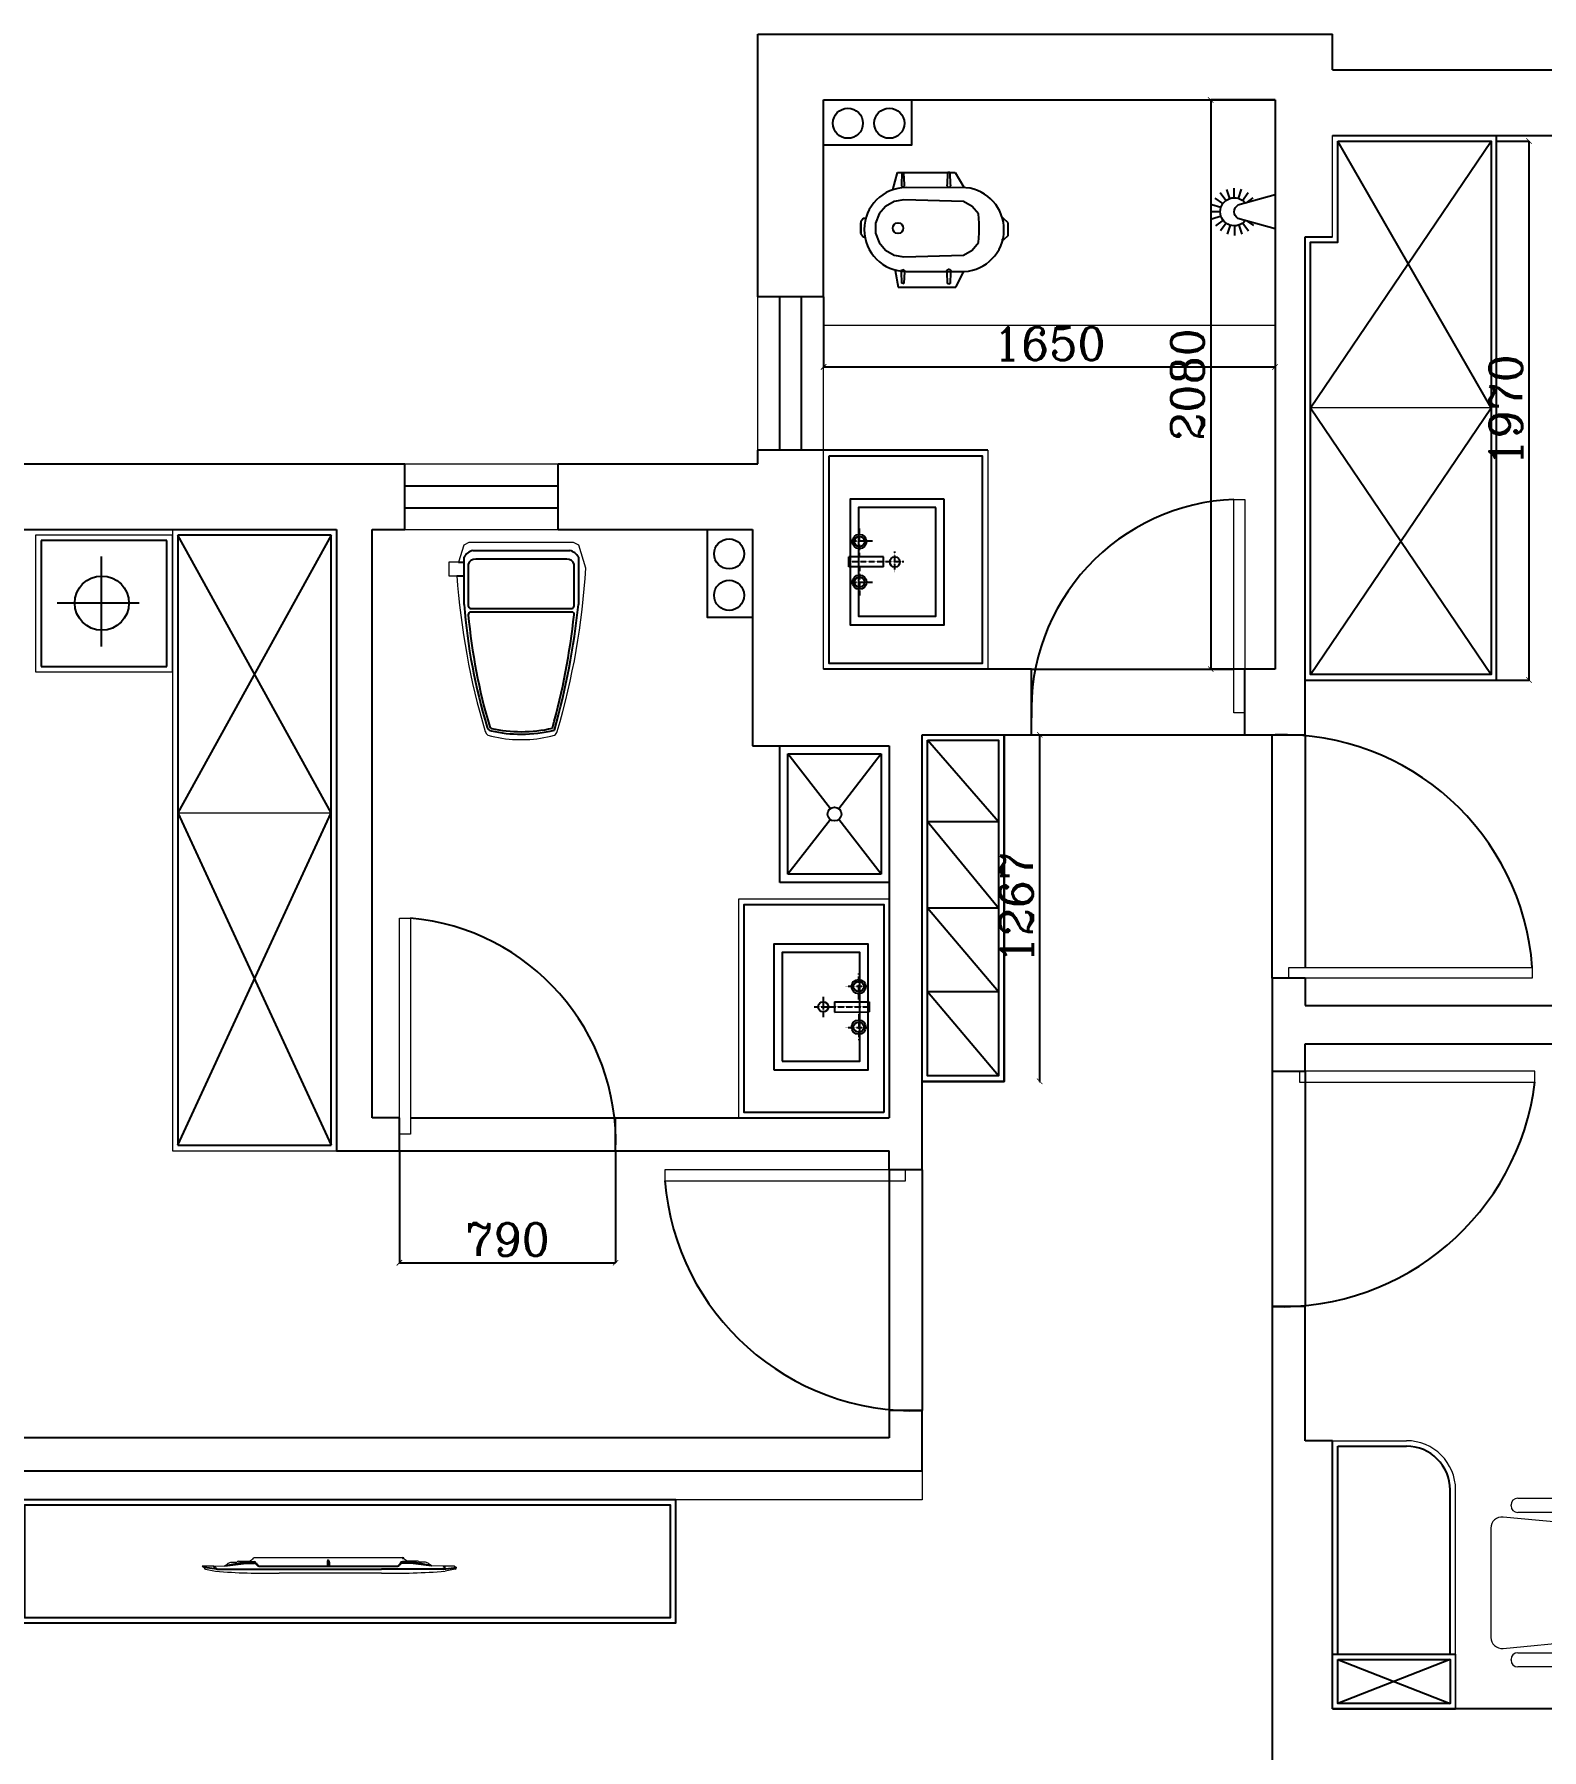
# Model space of a CAD drawing. Header units: millimetres. Extents: x 450898 to 739469, y -912654 to -458543.
# Drawn here: x 458226 to 463735, y -869376 to -863106 of the extents above; entities that cross this region are included whole.
import ezdxf

# ---------------------------------------------------------------- set-up
doc = ezdxf.new("R2010")
doc.units = ezdxf.units.MM
doc.header["$MEASUREMENT"] = 0
doc.header["$PDMODE"] = 3
doc.linetypes.add('DASHDOT2', pattern=[0.5, 0.25, -0.125, 0, -0.125])
doc.layers.get('0').update_dxf_attribs({"linetype": 'CONTINUOUS'})
doc.layers.get('DEFPOINTS').update_dxf_attribs({"linetype": 'CONTINUOUS'})
for name, color, linetype in [('TOP', 7, 'CONTINUOUS'), ('txt', 7, 'CONTINUOUS'), ('墙线', 5, 'CONTINUOUS'), ('家具', 7, 'CONTINUOUS'), ('家具内线', 8, 'CONTINUOUS'), ('家具外线', 4, 'CONTINUOUS')]:
    doc.layers.add(name, color=color, linetype=linetype)
doc.layers.add('门窗', color=4, linetype='CONTINUOUS', lineweight=13)
doc.styles.get("Standard").update_dxf_attribs({"font": 'complex.shx', "bigfont": 'hzxy.shx'})
doc.dimstyles.new('LMDIM40', dxfattribs={"dimtxt": 80, "dimasz": 20, "dimexe": 0, "dimexo": 0, "dimgap": 25, "dimtad": 1, "dimdec": 0, "dimzin": 0, "dimdsep": 46, "dimtxsty": 'Standard', "dimblk1": 'DOT', "dimblk2": 'DOT', "dimsah": 1, "dimcen": 0, "dimclrd": 2, "dimclre": 2, "dimclrt": 2, "dimadec": 0, "dimazin": 0, "dimtfac": 1, "dimtdec": 0, "dimtmove": 2, "dimatfit": 3, "dimldrblk": 'DOT', "dimfxl": 0, "dimtolj": 1, "dimtzin": 0, "dimarcsym": 0})

# ---------------------------------------------------------------- blocks, each defined once
blk = doc.blocks.new('A$C7D65188B')
at = {"linetype": 'DASHDOT2'}
for p, q in [((62.2, 150.2, 292.7), (62.2, 257.5, 292.7)), ((160.9, 0, 292.7), (160.8, 257.5, 292.7)), ((259.5, 150.2, 292.7), (259.5, 257.5, 292.7)), ((136.5, 212.7, 292.7), (0, 212.7, 292.7)), ((185.2, 212.8, 292.7), (321.7, 212.8, 292.7)), ((112.1, 43.5, 292.7), (209.7, 43.6, 292.7))]:
    blk.add_line(p, q, dxfattribs=at)
for p, q in [((136.5, 97.6, 292.7), (136.4, 263.1, 292.7)), ((136.4, 263.1, 292.7), (185.2, 263.1, 292.7)), ((185.3, 97.6, 292.7), (185.2, 263.1, 292.7)), ((136.5, 97.6, 292.7), (185.3, 97.6, 292.7))]:
    blk.add_line(p, q)
for centre, radius in [((63.9, 212.7, 292.7), 34.1), ((257.8, 212.8, 292.7), 34.1), ((63.9, 212.7, 292.7), 24.4), ((257.8, 212.8, 292.7), 24.4), ((160.3, 43.6, 292.7), 24.4)]:
    blk.add_circle(centre, radius)
blk = doc.blocks.new('A$C45FD2EBA')
at = {"color": 4}
blk.add_lwpolyline([(0, 0), (450, 0), (450, 600), (0, 600)], close=True, dxfattribs=at)
at = {"color": 44}
blk.add_lwpolyline([(40, 40), (410, 40), (410, 560), (40, 560)], close=True, dxfattribs=at)
at = {"color": 5, "rotation": 270}
blk.add_blockref('A$C7D65188B', (192.5, 460.8, -292.7), dxfattribs=at)
blk = doc.blocks.new('MK-DJ-0206')
at = {"layer": '家具内线'}
for p, q in [((33258.8, 6142.7), (33234.2, 6160.9)), ((33273.7, 6151.4), (33253.4, 6179.8)), ((33288, 6158.5), (33277.5, 6191.8)), ((33303.9, 6160.9), (33304.2, 6195.8)), ((33319.7, 6158.2), (33330.8, 6191.3)), ((33333.9, 6150.8), (33354.7, 6178.9)), ((33345.1, 6139.4), (33373.6, 6159.7)), ((33351.9, 6093.4), (33385.1, 6082.3)), ((33352.2, 6125), (33385.6, 6135.5)), ((33354.6, 6109.2), (33389.5, 6108.9)), ((33255.9, 6075.8), (33233.2, 6059.7)), ((33272.9, 6068.5), (33252.1, 6040.4)), ((33287.1, 6061.1), (33276, 6028)), ((33302.9, 6058.5), (33302.6, 6023.5)), ((33318.8, 6060.8), (33329.3, 6027.5)), ((33333.1, 6068), (33353.4, 6039.5)), ((33344.5, 6079.2), (33372.6, 6058.4))]:
    blk.add_line(p, q, dxfattribs=at)
at = {"layer": '家具外线'}
for p, q in [((33154.7, 6171.6), (33290, 6134)), ((33154.7, 6047.7), (33290, 6085.3))]:
    blk.add_line(p, q, dxfattribs=at)
for centre, radius, start, end in [((33303.4, 6109.7), 51.2, 218.39691, 141.60309), ((33274.5, 6109.7), 28.9, 302.50784, 57.49216)]:
    blk.add_arc(centre, radius, start, end, dxfattribs=at)
blk = doc.blocks.new('A$C205649DD')
at = {"color": 8, "linetype": 'Continuous'}
for p, q in [((196.4, 538.4), (184.7, 529.7)), ((196.4, 538.4), (184.7, 529.7)), ((184.7, 529.7), (184.7, 523.9)), ((184.7, 529.7), (184.7, 529.1)), ((196.4, 538.4), (196.4, 538.4)), ((196.4, 538.4), (196.4, 538.4)), ((196.4, 538.4), (235.3, 538.4)), ((240.4, 538.4), (196.4, 538.4)), ((235.3, 538.4), (201.6, 538.4)), ((240.4, 538.4), (240.4, 538.4)), ((240.4, 538.4), (240.4, 538.4)), ((240.4, 538.4), (252.2, 529.7)), ((240.4, 538.4), (252.2, 529.7)), ((252.2, 529.7), (252.2, 520.3)), ((252.2, 529.7), (252.2, 523.9)), ((136.2, 448.3), (118.1, 416.9)), ((163.9, 471.6), (136.2, 448.3)), ((197.9, 484), (163.9, 471.6)), ((234.1, 484), (197.9, 484)), ((268.1, 471.6), (234.1, 484)), ((295.8, 448.3), (268.1, 471.6)), ((313.9, 416.9), (295.8, 448.3)), ((13.2, 384.1), (13.6, 386.1)), ((13.6, 382.1), (13.2, 384.1)), ((13.6, 386.1), (14.6, 387.9)), ((14.6, 380.4), (13.6, 382.1)), ((14.6, 387.9), (56.1, 389.2)), ((56.1, 379.1), (14.6, 380.4)), ((56.1, 389.2), (58, 389.9)), ((58, 378.4), (56.1, 379.1)), ((58, 389.9), (60, 389.9)), ((60, 378.4), (58, 378.4)), ((60, 389.9), (61.9, 389.2)), ((61.9, 379.1), (60, 378.4)), ((61.9, 389.2), (63.4, 387.9)), ((63.4, 380.4), (61.9, 379.1)), ((63.4, 387.9), (64.4, 386.1)), ((64.4, 382.1), (63.4, 380.4)), ((64.4, 386.1), (64.8, 384.1)), ((64.8, 384.1), (64.4, 382.1)), ((118.1, 416.9), (111.8, 381.2)), ((111.8, 381.2), (118.1, 163.1)), ((320.2, 381.2), (313.9, 416.9)), ((313.9, 163.1), (320.2, 381.2)), ((367.3, 386.1), (367, 384.1)), ((367, 384.1), (367.3, 382.1)), ((368.3, 387.9), (367.3, 386.1)), ((367.3, 382.1), (368.3, 380.4)), ((369.9, 389.2), (368.3, 387.9)), ((368.3, 380.4), (369.9, 379.1)), ((371.8, 389.9), (369.9, 389.2)), ((369.9, 379.1), (371.8, 378.4)), ((373.8, 389.9), (371.8, 389.9)), ((371.8, 378.4), (373.8, 378.4)), ((375.7, 389.2), (373.8, 389.9)), ((373.8, 378.4), (375.7, 379.1)), ((417.2, 387.9), (375.7, 389.2)), ((375.7, 379.1), (417.2, 380.4)), ((418.2, 386.1), (417.2, 387.9)), ((417.2, 380.4), (418.2, 382.1)), ((418.6, 384.1), (418.2, 386.1)), ((418.2, 382.1), (418.6, 384.1)), ((57.8, 372.5), (58, 159.7)), ((363.9, 153.9), (364.6, 372.5)), ((11.8, 216.9), (12.2, 219.3)), ((12.2, 214.4), (11.8, 216.9)), ((12.2, 219.3), (13.5, 221.5)), ((13.5, 212.2), (12.2, 214.4)), ((13.5, 221.5), (55.4, 223.1)), ((55.4, 210.6), (13.5, 212.2)), ((55.4, 223.1), (57.7, 224)), ((57.7, 209.7), (55.4, 210.6)), ((57.7, 224), (60.3, 224)), ((60.3, 209.7), (57.7, 209.7)), ((60.3, 224), (62.6, 223.1)), ((62.6, 210.6), (60.3, 209.7)), ((62.6, 223.1), (64.5, 221.5)), ((64.5, 212.2), (62.6, 210.6)), ((64.5, 221.5), (65.8, 219.3)), ((65.8, 214.4), (64.5, 212.2)), ((65.8, 219.3), (66.2, 216.9)), ((66.2, 216.9), (65.8, 214.4)), ((366, 219.3), (365.5, 216.9)), ((365.5, 216.9), (366, 214.4)), ((367.2, 221.5), (366, 219.3)), ((366, 214.4), (367.2, 212.2)), ((369.2, 223.1), (367.2, 221.5)), ((367.2, 212.2), (369.2, 210.6)), ((371.5, 224), (369.2, 223.1)), ((369.2, 210.6), (371.5, 209.7)), ((374, 224), (371.5, 224)), ((371.5, 209.7), (374, 209.7)), ((376.4, 223.1), (374, 224)), ((374, 209.7), (376.4, 210.6)), ((418.3, 221.5), (376.4, 223.1)), ((376.4, 210.6), (418.3, 212.2)), ((419.6, 219.3), (418.3, 221.5)), ((418.3, 212.2), (419.6, 214.4)), ((420, 216.9), (419.6, 219.3)), ((419.6, 214.4), (420, 216.9)), ((118.1, 163.1), (136.2, 131.7)), ((136.2, 131.7), (163.9, 108.4)), ((268.1, 108.4), (295.8, 131.7)), ((295.8, 131.7), (313.9, 163.1)), ((163.9, 108.4), (197.9, 105.6)), ((197.9, 105.6), (234.1, 105.6)), ((234.1, 105.6), (268.1, 108.4)), ((172.6, 17.4), (172.6, 23.5)), ((189.6, 0), (172.6, 17.4)), ((189.6, 0), (189.6, 0)), ((189.6, 0), (235.5, 0)), ((235.5, 0), (252.2, 17.4)), ((235.5, 0), (235.5, 0)), ((252.2, 17.4), (252.2, 23.5))]:
    blk.add_line(p, q, dxfattribs=at)
at = {"color": 3}
for p, q in [((61.7, 413.1), (0, 401.5)), ((0, 401.5), (0, 190.7)), ((355.9, 421.8), (420, 404.4)), ((420, 404.4), (420, 193.7)), ((0, 190.7), (57.7, 162.3)), ((420, 193.7), (365.5, 161.8)), ((58.6, 161), (58.6, 160.9))]:
    blk.add_line(p, q, dxfattribs=at)
at = {"color": 8, "linetype": 'Continuous'}
blk.add_circle((216.2, 402.3), 19.2, dxfattribs=at)
at = {"color": 3}
for centre, start, end in [((211.2, 372.5), 0, 180), ((211.2, 168.4), 183.26579, 354.55583)]:
    blk.add_arc(centre, 153.4, start, end, dxfattribs=at)
blk = doc.blocks.new('_ArchTick')
at = {"color": 0, "linetype": 'ByBlock', "const_width": 0.15}
blk.add_lwpolyline([(-0.5, -0.5), (0.5, 0.5)], dxfattribs=at)
blk = doc.blocks.new('*D522')
at = {"layer": 'DEFPOINTS', "color": 0}
for p in [(461110.2, -864066.5), (462760.2, -864066.5), (462760.2, -864322.1)]:
    blk.add_point(p, dxfattribs=at)
at = {"layer": '门窗', "color": 2, "lineweight": -2}
for p, q in [((461110.2, -864066.5), (461110.2, -864322.1)), ((462760.2, -864066.5), (462760.2, -864322.1)), ((461110.2, -864322.1), (462760.2, -864322.1))]:
    blk.add_line(p, q, dxfattribs=at)
at = {"layer": '门窗', "color": 2, "lineweight": -2, "xscale": 20, "yscale": 20, "zscale": 20, "rotation": 180}
blk.add_blockref('_ArchTick', (461110.2, -864322.1), dxfattribs=at)
at = {"layer": '门窗', "color": 2, "lineweight": -2, "xscale": 20, "yscale": 20, "zscale": 20}
blk.add_blockref('_ArchTick', (462760.2, -864322.1), dxfattribs=at)
at = {"layer": '门窗', "color": 2, "insert": (461935.2, -864237.1), "char_height": 120, "attachment_point": 5}
blk.add_mtext('\\A1;1650', dxfattribs=at)
blk = doc.blocks.new('_DOT')
at = {"color": 0, "linetype": 'ByBlock'}
blk.add_line((-0.5, 0), (-1, 0), dxfattribs=at)
at = {"color": 0, "linetype": 'ByBlock', "const_width": 0.5}
blk.add_lwpolyline([(-0.25, 0, 1), (0.25, 0, 1)], format="xyb", close=True, dxfattribs=at)
blk = doc.blocks.new('DOT')
at = {"color": 0, "linetype": 'ByBlock'}
blk.add_line((-0.35, 0), (-1, 0), dxfattribs=at)
at = {"color": 0, "linetype": 'ByBlock', "const_width": 0.35}
blk.add_lwpolyline([(-0.175, 0, 1), (0.175, 0, 1)], format="xyb", close=True, dxfattribs=at)
blk = doc.blocks.new('*D594')
at = {"layer": 'DEFPOINTS', "color": 0}
for p in [(459560.2, -867186.5), (460350.2, -867186.5), (460350.2, -867596.1)]:
    blk.add_point(p, dxfattribs=at)
at = {"layer": '门窗', "color": 2, "lineweight": -2}
for p, q in [((459560.2, -867186.5), (459560.2, -867596.1)), ((460350.2, -867186.5), (460350.2, -867596.1)), ((459560.2, -867596.1), (460350.2, -867596.1))]:
    blk.add_line(p, q, dxfattribs=at)
at = {"layer": '门窗', "color": 2, "lineweight": -2, "xscale": 20, "yscale": 20, "zscale": 20, "rotation": 180}
blk.add_blockref('_ArchTick', (459560.2, -867596.1), dxfattribs=at)
at = {"layer": '门窗', "color": 2, "lineweight": -2, "xscale": 20, "yscale": 20, "zscale": 20}
blk.add_blockref('_ArchTick', (460350.2, -867596.1), dxfattribs=at)
at = {"layer": '门窗', "color": 2, "insert": (459955.2, -867511.1), "char_height": 120, "attachment_point": 5}
blk.add_mtext('\\A1;790', dxfattribs=at)
blk = doc.blocks.new('*D669')
at = {"layer": 'DEFPOINTS', "color": 2, "lineweight": -2}
for p, q in [((463570.2, -863496.5), (463688.7, -863496.5)), ((463688.7, -865466.5), (463688.7, -863496.5)), ((463570.2, -865466.5), (463688.7, -865466.5))]:
    blk.add_line(p, q, dxfattribs=at)
at = {"layer": 'DEFPOINTS', "color": 0}
for p in [(463570.2, -863496.5), (463688.7, -863496.5), (463570.2, -865466.5)]:
    blk.add_point(p, dxfattribs=at)
at = {"layer": 'DEFPOINTS', "color": 2, "lineweight": -2, "xscale": 20, "yscale": 20, "zscale": 20}
for p, rotation in [((463688.7, -863496.5), 90), ((463688.7, -865466.5), 270)]:
    blk.add_blockref('_ArchTick', p, dxfattribs=dict(at, rotation=rotation))
at = {"layer": 'DEFPOINTS', "color": 2, "insert": (463603.7, -864481.5), "char_height": 120, "attachment_point": 5, "rotation": 90}
blk.add_mtext('\\A1;1970', dxfattribs=at)
blk = doc.blocks.new('*D678')
at = {"layer": 'DEFPOINTS', "color": 2, "lineweight": -2}
for p, q in [((462760.2, -863346.5), (462525.2, -863346.5)), ((462525.2, -863346.5), (462525.2, -865426.5)), ((462760.2, -865426.5), (462525.2, -865426.5))]:
    blk.add_line(p, q, dxfattribs=at)
at = {"layer": 'DEFPOINTS', "color": 0}
for p in [(462760.2, -863346.5), (462525.2, -865426.5), (462760.2, -865426.5)]:
    blk.add_point(p, dxfattribs=at)
at = {"layer": 'DEFPOINTS', "color": 2, "lineweight": -2, "xscale": 20, "yscale": 20, "zscale": 20}
for p, rotation in [((462525.2, -863346.5), 90), ((462525.2, -865426.5), 270)]:
    blk.add_blockref('_ArchTick', p, dxfattribs=dict(at, rotation=rotation))
at = {"layer": 'DEFPOINTS', "color": 2, "insert": (462440.2, -864386.5), "char_height": 120, "attachment_point": 5, "rotation": 90}
blk.add_mtext('\\A1;2080', dxfattribs=at)
blk = doc.blocks.new('A$C2ED04779')
at = {"layer": '家具', "color": 250}
for p, q in [((86.8, 690.9), (441.1, 690.9)), ((34.8, 648.5), (55, 648.5)), ((55, 493.5), (55, 666.7)), ((70.5, 639.3), (70.5, 489.2)), ((430.3, 659.6), (97.6, 659.6)), ((457.5, 489.2), (457.5, 639.3)), ((473, 666.7), (473, 493.4)), ((28.8, 599), (55, 599)), ((79.1, 478.8), (448.9, 478.8)), ((448.5, 466.1), (79.4, 466.1))]:
    blk.add_line(p, q, dxfattribs=at)
for centre, radius, start, end in [((98.5, 642.4), 49.8, 103.4941, 150.77818), ((429.5, 642.4), 49.8, 29.22182, 76.5059), ((96, 633.5), 26.2, 86.42516, 167.13978), ((432, 633.5), 26.2, 12.86022, 93.57484), ((2185.3, 664.3), 2137.2, 184.58519, 196.87656), ((79.4, 457.1), 9, 90, 185.61297), ((81.1, 489.2), 10.6, 180, 259.05095), ((2183.9, 648), 2122.1, 185.18547, 196.46076), ((-2167.1, 745.4), 2640.5, 344.5492, 353.7074), ((-2168.8, 761.3), 2655.3, 344.11421, 354.20967), ((448.5, 457.1), 9, 353.37607, 90), ((446.9, 489.2), 10.6, 280.94905, 0), ((157.4, 49.7), 18.2, 198.64134, 257.98953), ((157.4, 49.7), 9.18, 199.3608, 258.25424), ((263.3, 520.2), 500.4, 257.34281, 270.07752), ((263.3, 520.2), 491.4, 257.33591, 270.07894), ((264.7, 520.2), 491.4, 269.92106, 283.32304), ((264.7, 520.2), 500.4, 269.92248, 283.9264)]:
    blk.add_arc(centre, radius, start, end, dxfattribs=at)
at = {"layer": '门窗'}
for p, q in [((53.9, 710), (34.8, 648.5)), ((72.4, 720), (53.9, 710)), ((264, 720), (72.4, 720)), ((455.5, 720), (264, 720)), ((474.1, 710), (455.5, 720)), ((499.8, 627), (474.1, 710)), ((34.8, 648.5), (0, 648.5)), ((0, 648.5), (0, 599)), ((0, 599), (28.8, 599)), ((245.4, 0), (264, 0)), ((264, 0), (282.6, 0))]:
    blk.add_line(p, q, dxfattribs=at)
for centre, radius, start, end in [((-2119.1, 777.1), 2623.2, 343.45359, 356.72001), ((2645.4, 782.1), 2623.1, 184.00361, 196.66094), ((157.6, 36.9), 26, 195.3879, 234.55277), ((266.7, 483.8), 484.3, 255.13674, 267.47815), ((261.2, 483.8), 484.3, 272.52185, 284.86326), ((370.4, 36.9), 26, 305.44723, 344.6121)]:
    blk.add_arc(centre, radius, start, end, dxfattribs=at)
blk = doc.blocks.new('A$C4FB95F37')
at = {"layer": '门窗'}
for p, q in [((73.6, 588.7), (73.6, 591.9)), ((97.9, 616.2), (317.1, 616.2)), ((317.1, 564.4), (97.9, 564.4)), ((341.4, 591.9), (341.4, 588.7)), ((0, 507.3), (0, 107.9)), ((361.1, 517.2), (44.4, 547.6)), ((397.8, 138.2), (397.8, 476.9)), ((433, 146.6), (433, 471.9)), ((457.3, 496.2), (486.2, 496.2)), ((510.5, 471.9), (510.5, 146.6)), ((44.4, 67.5), (361.1, 97.9)), ((486.2, 122.3), (457.3, 122.3)), ((73.6, 24.3), (73.6, 27.4)), ((97.9, 51.7), (317.1, 51.7)), ((317.1, 0), (97.9, 0)), ((341.4, 27.4), (341.4, 24.3))]:
    blk.add_line(p, q, dxfattribs=at)
for centre, radius, start, end in [((97.9, 591.9), 24.3, 90, 180), ((97.9, 588.7), 24.3, 180, 270), ((317.1, 591.9), 24.3, 0, 90), ((317.1, 588.7), 24.3, 270, 0), ((40.5, 507.3), 40.5, 84.52432, 180), ((357.3, 476.9), 40.5, 0, 84.52432), ((457.3, 471.9), 24.3, 90, 180), ((486.2, 471.9), 24.3, 0, 90), ((357.3, 138.2), 40.5, 275.47568, 0), ((457.3, 146.6), 24.3, 180, 270), ((486.2, 146.6), 24.3, 270, 0), ((40.5, 107.9), 40.5, 180, 275.47568), ((97.9, 27.4), 24.3, 90, 180), ((97.9, 24.3), 24.3, 180, 270), ((317.1, 27.4), 24.3, 0, 90), ((317.1, 24.3), 24.3, 270, 0)]:
    blk.add_arc(centre, radius, start, end, dxfattribs=at)
blk = doc.blocks.new('*D690')
at = {"layer": 'DEFPOINTS', "color": 2, "lineweight": -2}
for p, q in [((461898.9, -865666.5), (461900.2, -865666.5)), ((461900.2, -866933.1), (461900.2, -865666.5)), ((461898.9, -866933.1), (461900.2, -866933.1))]:
    blk.add_line(p, q, dxfattribs=at)
at = {"layer": 'DEFPOINTS', "color": 0}
for p in [(461770.2, -865666.5), (461900.2, -865666.5), (461770.2, -866933.1)]:
    blk.add_point(p, dxfattribs=at)
at = {"layer": 'DEFPOINTS', "color": 2, "lineweight": -2, "xscale": 20, "yscale": 20, "zscale": 20}
for p, rotation in [((461900.2, -865666.5), 90), ((461900.2, -866933.1), 270)]:
    blk.add_blockref('_ArchTick', p, dxfattribs=dict(at, rotation=rotation))
at = {"layer": 'DEFPOINTS', "color": 2, "insert": (461815.2, -866299.8), "char_height": 120, "attachment_point": 5, "rotation": 90}
blk.add_mtext('\\A1;1267', dxfattribs=at)

msp = doc.modelspace()

# ---------------------------------------------------------------- linework, layer by layer
at = {"color": 4, "linetype": 'ByBlock', "ltscale": 3}
for p, q in [((460950.2, -866206.5), (460950.2, -865706.5)), ((460950.2, -865706.5), (461350.2, -865706.5)), ((461350.2, -865706.5), (461350.2, -866206.5)), ((461350.2, -866206.5), (460950.2, -866206.5))]:
    msp.add_line(p, q, dxfattribs=at)
at = {"color": 4}
msp.add_lwpolyline([(460120.2, -868912.5), (460570.2, -868912.5), (460570.2, -868462.5), (458170.2, -868462.5), (458170.2, -868912.5), (460120.2, -868912.5)], dxfattribs=at)
at = {"layer": 'DEFPOINTS'}
for p, q in [((461750.2, -865984.6), (461490.2, -865686.5)), ((461750.2, -865984.6), (461490.2, -865984.6)), ((461750.2, -866299.8), (461490.2, -865984.6)), ((461750.2, -866299.8), (461490.2, -866299.8)), ((461750.2, -866606.1), (461490.2, -866299.8)), ((461750.2, -866606.1), (461490.2, -866606.1)), ((461750.2, -866913.1), (461490.2, -866606.1)), ((461470.2, -866933.1), (461770.2, -866933.1)), ((462970.2, -869026.5), (463420.2, -869026.5)), ((462970.2, -869226.5), (463420.2, -869226.5))]:
    msp.add_line(p, q, dxfattribs=at)
for points in [[(461470.2, -865666.5), (461770.2, -865666.5), (461770.2, -866933.1), (461470.2, -866933.1)], [(461490.2, -865686.5), (461750.2, -865686.5), (461750.2, -866913.1), (461490.2, -866913.1)]]:
    msp.add_lwpolyline(points, close=True, dxfattribs=at)
at = {"layer": 'TOP'}
for points in [[(461110.2, -863346.5), (461432.2, -863346.5), (461432.2, -863511.1), (461110.2, -863511.1)], [(460850.2, -864916.5), (460850.2, -865238.4), (460685.7, -865238.4), (460685.7, -864916.5)]]:
    msp.add_lwpolyline(points, close=True, dxfattribs=at)
at = {"layer": 'txt'}
for p, q in [((460950.2, -864626.5), (460950.2, -864066.5)), ((461030.2, -864626.5), (461030.2, -864066.5)), ((459580.2, -864756.5), (460140.2, -864756.5)), ((459580.2, -864836.5), (460140.2, -864836.5))]:
    msp.add_line(p, q, dxfattribs=at)
for centre in [(461199.2, -863431.6), (461350.5, -863431.6), (460765.1, -865005.4), (460765.1, -865156.8)]:
    msp.add_circle(centre, 55, dxfattribs=at)
at = {"layer": '墙线'}
for p, q in [((460870.2, -863106.5), (462970.2, -863106.5)), ((460870.2, -864066.5), (460870.2, -863106.5)), ((462970.2, -863236.5), (462970.2, -863106.5)), ((462970.2, -863236.5), (466540.2, -863236.5)), ((461110.2, -863346.5), (462760.2, -863346.5)), ((461110.2, -864066.5), (461110.2, -863346.5)), ((462760.2, -863346.5), (462760.2, -865426.5)), ((462970.2, -863476.5), (466300.2, -863476.5)), ((463570.2, -865466.5), (463570.2, -863476.5)), ((462870.2, -865666.5), (462870.2, -863846.5)), ((462870.2, -863846.5), (462970.2, -863846.5)), ((461110.2, -864066.5), (460870.2, -864066.5)), ((460870.2, -864676.5), (460870.2, -864626.5)), ((461110.2, -864626.5), (460870.2, -864626.5)), ((461710.2, -864626.5), (461110.2, -864626.5)), ((455790.2, -864676.5), (459580.2, -864676.5)), ((459580.2, -864916.5), (459580.2, -864676.5)), ((460140.2, -864676.5), (460870.2, -864676.5)), ((460140.2, -864916.5), (460140.2, -864676.5)), ((456030.2, -864916.5), (459330.2, -864916.5)), ((459330.2, -864916.5), (459330.2, -867186.5)), ((459460.2, -867066.5), (459460.2, -864916.5)), ((459460.2, -864916.5), (459580.2, -864916.5)), ((460140.2, -864916.5), (460850.2, -864916.5)), ((460850.2, -864916.5), (460850.2, -865706.5)), ((461870.2, -865426.5), (461110.2, -865426.5)), ((461870.2, -865666.5), (461870.2, -865426.5)), ((462650.2, -865666.5), (462650.2, -865426.5)), ((462760.2, -865426.5), (462650.2, -865426.5)), ((462870.2, -865466.5), (463570.2, -865466.5)), ((460850.2, -865706.5), (461350.2, -865706.5)), ((461350.2, -865706.5), (461350.2, -867066.5)), ((461470.2, -867256.5), (461470.2, -865666.5)), ((461470.2, -865666.5), (461870.2, -865666.5)), ((461770.2, -866933.1), (461770.2, -865666.5)), ((462650.2, -865666.5), (462870.2, -865666.5)), ((462870.2, -866556.5), (462750.2, -866556.5)), ((462750.2, -866556.5), (462750.2, -866896.5)), ((462870.2, -866556.5), (462870.2, -866656.5)), ((462870.2, -866656.5), (466300.2, -866656.5)), ((462870.2, -866896.5), (462870.2, -866796.5)), ((462870.2, -866796.5), (466300.2, -866796.5)), ((462750.2, -866896.5), (462870.2, -866896.5)), ((459560.2, -867066.5), (459460.2, -867066.5)), ((459560.2, -867186.5), (459560.2, -867066.5)), ((460350.2, -867186.5), (460350.2, -867066.5)), ((460350.2, -867066.5), (461350.2, -867066.5)), ((459330.2, -867186.5), (459560.2, -867186.5)), ((460350.2, -867186.5), (461350.2, -867186.5)), ((461350.2, -867256.5), (461350.2, -867186.5)), ((461470.2, -867256.5), (461350.2, -867256.5)), ((462870.2, -867756.5), (462750.2, -867756.5)), ((462750.2, -867756.5), (462750.2, -869466.5)), ((462870.2, -868246.5), (462870.2, -867756.5)), ((461470.2, -868136.5), (461350.2, -868136.5)), ((461350.2, -868136.5), (461350.2, -868236.5)), ((461470.2, -868356.5), (461470.2, -868136.5)), ((461350.2, -868236.5), (456030.2, -868236.5)), ((462970.2, -868246.5), (462870.2, -868246.5)), ((462970.2, -869226.5), (462970.2, -868246.5)), ((458170.2, -868356.5), (461470.2, -868356.5)), ((466300.2, -869226.5), (462970.2, -869226.5))]:
    msp.add_line(p, q, dxfattribs=at)
at = {"layer": '家具', "color": 250}
for p, q in [((462890.2, -864471.5), (463550.2, -863496.5)), ((463550.2, -864471.5), (462990.2, -863496.5)), ((462890.2, -864471.5), (463550.2, -865446.5)), ((462890.2, -865446.5), (463550.2, -864471.5)), ((458250.2, -864956.5), (458250.2, -865416.5)), ((458710.2, -864956.5), (458250.2, -864956.5)), ((458710.2, -865416.5), (458710.2, -864956.5)), ((459310.2, -864936.5), (458750.2, -865951.5)), ((459310.2, -865951.5), (458750.2, -864936.5)), ((459310.2, -864936.5), (458750.2, -864936.5)), ((458750.2, -864936.5), (458750.2, -867166.5)), ((459310.2, -867166.5), (459310.2, -864936.5)), ((458469.8, -865015.1), (458469.8, -865343.8)), ((458309, -865184.7), (458608.7, -865184.7)), ((458250.2, -865416.5), (458710.2, -865416.5)), ((461870.2, -865426.5), (462610.2, -865426.5)), ((461870.2, -865666.5), (462650.2, -865666.5)), ((462750.2, -866556.5), (462750.2, -865666.5)), ((462870.2, -865666.5), (462870.2, -866516.5)), ((461135, -865936.7), (460980.2, -865736.5)), ((460980.2, -866176.5), (460980.2, -865736.5)), ((460980.2, -865736.5), (461320.2, -865736.5)), ((461320.2, -865736.5), (461165.5, -865936.7)), ((461320.2, -865736.5), (461320.2, -866176.5)), ((458750.2, -865951.5), (459310.2, -867166.5)), ((458750.2, -867166.5), (459310.2, -865951.5)), ((461135, -865976.3), (460980.2, -866176.5)), ((461320.2, -866176.5), (461165.5, -865976.3)), ((461320.2, -866176.5), (460980.2, -866176.5)), ((462750.2, -866896.5), (462750.2, -867756.5)), ((462870.2, -866896.5), (462870.2, -867756.5)), ((459600.2, -867066.5), (460350.2, -867066.5)), ((458750.2, -867166.5), (459310.2, -867166.5)), ((459560.2, -867186.5), (460350.2, -867186.5)), ((461350.2, -867256.5), (461350.2, -868136.5)), ((461470.2, -867256.5), (461470.2, -868136.5)), ((462990.2, -868266.5), (463240.2, -868266.5)), ((462990.2, -869026.5), (462990.2, -868266.5)), ((463400.2, -869026.5), (463400.2, -868426.5)), ((458894, -868715.4), (458845.9, -868710.3)), ((458880.4, -868705), (458887.7, -868709.2)), ((458894, -868715.4), (459494.3, -868715.4)), ((458922.3, -868704), (458996.1, -868689.3)), ((458922.3, -868704), (458999.8, -868694.1)), ((458996.1, -868689.3), (459028.8, -868689.3)), ((458999.8, -868694.1), (459029.9, -868694.1)), ((459036.5, -868697.2), (459039.7, -868701.3)), ((459046.3, -868704.9), (459553.7, -868704.4)), ((459720.5, -868715.4), (459494.3, -868715.4)), ((459563.4, -868697.2), (459560.2, -868701.2)), ((459600.2, -868694), (459570, -868694)), ((459603.8, -868689.3), (459571.1, -868689.3)), ((459677.6, -868704), (459600.2, -868694)), ((459677.6, -868704), (459603.8, -868689.3)), ((459719.5, -868705), (459726.8, -868709.1)), ((459720.5, -868715.4), (459768.6, -868710.2)), ((462990.2, -869046.5), (463400.2, -869206.5)), ((463400.2, -869046.5), (462990.2, -869206.5))]:
    msp.add_line(p, q, dxfattribs=at)
for points in [[(462990.2, -863496.5), (463550.2, -863496.5), (463550.2, -865446.5), (462890.2, -865446.5), (462890.2, -863866.5), (462990.2, -863866.5)], [(461130.2, -864646.5), (461690.2, -864646.5), (461690.2, -865406.5), (461130.2, -865406.5)], [(461330.2, -867046.5), (460820.2, -867046.5), (460820.2, -866286.5), (461330.2, -866286.5)], [(460120.2, -868892.5), (460550.2, -868892.5), (460550.2, -868482.5), (458190.2, -868482.5), (458190.2, -868892.5)], [(462990.2, -869046.5), (463400.2, -869046.5), (463400.2, -869206.5), (462990.2, -869206.5)]]:
    msp.add_lwpolyline(points, close=True, dxfattribs=at)
for centre, radius in [((458472.4, -865185.4), 99.1), ((461150.2, -865956.5), 25)]:
    msp.add_circle(centre, radius, dxfattribs=at)
for centre, radius, start, end in [((462639.5, -865575.8), 769.9, 92.1809, 182.1809), ((462785.7, -866583.1), 917, 4.16495, 91.59179), ((459527.6, -867156.5), 823.2, 357.91153, 84.9358), ((462780.2, -866819.7), 937.3, 268.16585, 352.83985), ((461440.2, -867224.1), 912.9, 184.5477, 271.88326), ((463240.2, -868426.5), 160, 0, 90), ((458894, -868709.2), 6.27, 180.00642, 270.00642), ((459028.8, -868697.7), 8.37, 24.12487, 90.00642), ((459029.9, -868702.4), 8.37, 38.63462, 90.00642), ((459058.5, -868683.6), 24.5, 205.75121, 240.07627), ((459046.3, -868696), 8.37, 218.63462, 270.00642), ((459544.7, -868685.9), 20.6, 295.7277, 335.88798), ((459553.7, -868696), 8.37, 270.00642, 321.37822), ((459570, -868702.4), 8.37, 90.00642, 141.37822), ((459571.1, -868697.7), 8.37, 90.00642, 155.88798), ((459720.5, -868709.1), 6.27, 270.00642, 0.00642)]:
    msp.add_arc(centre, radius, start, end, dxfattribs=at)
at = {"layer": '家具'}
msp.add_arc((459570.9, -868681.4), 6.27, 20.9738, 90.00642, dxfattribs=at)
at = {"layer": '家具', "color": 250}
msp.add_ellipse((459300, -868702.1), major_axis=(0, 20.3), ratio=0.146465, start_param=-0.017653, end_param=1.69876, dxfattribs=at)
at = {"layer": '家具', "color": 250, "extrusion": (0, 0, -1)}
msp.add_ellipse((459300.1, -868702.1), major_axis=(0, 20.3), ratio=0.146454, start_param=-0.01765, end_param=1.698763, dxfattribs=at)
at = {"layer": '门窗'}
for p, q in [((460870.2, -864626.5), (460870.2, -864066.5)), ((461110.2, -864626.5), (461110.2, -864066.5)), ((461110.2, -864169.6), (462760.2, -864169.6)), ((463550.2, -864471.5), (462890.2, -864471.5)), ((459580.2, -864676.5), (460140.2, -864676.5)), ((458730.2, -864936.5), (458230.2, -864936.5)), ((458230.2, -864936.5), (458230.2, -865436.5)), ((459330.2, -864916.5), (458730.2, -864916.5)), ((458730.2, -864916.5), (458730.2, -867186.5)), ((458730.2, -865436.5), (458730.2, -864936.5)), ((459330.2, -867186.5), (459330.2, -864916.5)), ((459580.2, -864916.5), (460140.2, -864916.5)), ((458230.2, -865436.5), (458730.2, -865436.5)), ((458750.2, -865951.5), (459310.2, -865951.5)), ((458730.2, -867186.5), (459330.2, -867186.5)), ((462970.2, -868246.5), (463240.2, -868246.5)), ((463420.2, -869226.5), (463420.2, -868426.5)), ((458838.6, -868705), (458845.9, -868710.3)), ((458880.4, -868705), (458838.6, -868705)), ((458851, -868716.4), (458887.7, -868723.8)), ((458880.4, -868705), (458922.3, -868704)), ((458922.3, -868704), (458930.9, -868698.1)), ((458934.3, -868694.6), (458944.3, -868690.3)), ((458944.3, -868690.3), (458966.4, -868690.6)), ((458972.1, -868687), (459011.6, -868687)), ((459011.6, -868687), (459023.1, -868679.1)), ((459570.9, -868675.1), (459028.9, -868675.1)), ((459588.3, -868687), (459576.8, -868679.1)), ((459627.8, -868687), (459588.3, -868687)), ((459655.6, -868690.3), (459633.5, -868690.6)), ((459665.6, -868694.6), (459655.6, -868690.3)), ((459677.6, -868704), (459669, -868698.1)), ((459719.5, -868705), (459677.6, -868704)), ((459761.3, -868705), (459719.5, -868705)), ((459763.6, -868716.4), (459726.8, -868723.8)), ((459761.3, -868705), (459768.6, -868710.2)), ((459494.3, -868730.7), (459120.2, -868730.7))]:
    msp.add_line(p, q, dxfattribs=at)
for points in [[(462970.2, -863476.5), (463570.2, -863476.5), (463570.2, -865466.5), (462870.2, -865466.5), (462870.2, -863846.5), (462970.2, -863846.5), (462970.2, -863476.5)], [(462650.2, -864806.5), (462650.2, -865586.5), (462610.2, -865586.5), (462610.2, -864806.5), (462650.2, -864806.5)], [(461350.2, -867066.5), (460800.2, -867066.5), (460800.2, -866266.5), (461350.2, -866266.5), (461350.2, -867066.5)], [(459560.2, -867126.5), (459560.2, -866336.5), (459600.2, -866336.5), (459600.2, -867126.5), (459560.2, -867126.5)], [(462810.2, -866516.5), (463700.2, -866516.5), (463700.2, -866556.5), (462810.2, -866556.5), (462810.2, -866516.5)], [(462850.2, -866936.5), (463710.2, -866936.5), (463710.2, -866896.5), (462850.2, -866896.5), (462850.2, -866936.5)], [(461410.2, -867256.5), (460530.2, -867256.5), (460530.2, -867296.5), (461410.2, -867296.5), (461410.2, -867256.5)]]:
    msp.add_lwpolyline(points, dxfattribs=at)
for points in [[(461110.2, -864626.5), (461710.2, -864626.5), (461710.2, -865426.5), (461110.2, -865426.5)], [(458170.2, -868356.5), (461470.2, -868356.5), (461470.2, -868462.5), (458170.2, -868462.5)], [(462970.2, -869026.5), (463420.2, -869026.5), (463420.2, -869226.5), (462970.2, -869226.5)]]:
    msp.add_lwpolyline(points, close=True, dxfattribs=at)
for centre, radius, start, end in [((463240.2, -868426.5), 180, 0, 90), ((458852.2, -868710.3), 6.27, 180.00642, 258.69649), ((459085.6, -865992.5), 2738.5, 265.85612, 270.72342), ((458936.8, -868700.4), 6.27, 113.24644, 158.89001), ((458972.1, -868693.3), 6.27, 90.00642, 154.35191), ((459028.9, -868681.4), 6.27, 90.00642, 159.03904), ((459528.3, -865992.5), 2738.5, 269.28942, 274.15674), ((459627.8, -868693.3), 6.27, 25.66094, 90.00642), ((459663.1, -868700.3), 6.27, 21.12283, 66.7664), ((459762.3, -868710.2), 6.27, 281.31635, 0.00642)]:
    msp.add_arc(centre, radius, start, end, dxfattribs=at)

# ---------------------------------------------------------------- block references
at = {"color": 8, "rotation": 90}
msp.add_blockref('A$C205649DD', (461784.6, -864031.2), dxfattribs=at)
at = {"color": 44, "xscale": 0.7650000001303852, "yscale": 0.7649999998975545, "zscale": 0.765, "rotation": 180}
msp.add_blockref('A$C45FD2EBA', (461551.3, -864805.1), dxfattribs=at)
at = {"color": 44, "xscale": 0.7650000001303852, "yscale": 0.7649999998975545, "zscale": 0.765}
msp.add_blockref('A$C45FD2EBA', (460928.6, -866890.5), dxfattribs=at)
at = {"layer": 'DEFPOINTS'}
for name, p in [('A$C2ED04779', (459741.2, -865684.1)), ('A$C4FB95F37', (463549.2, -869073.1))]:
    msp.add_blockref(name, p, dxfattribs=at)
at = {"layer": '家具外线', "xscale": -1}
msp.add_blockref('MK-DJ-0206', (495914.9, -869864.8), dxfattribs=at)

# ---------------------------------------------------------------- dimensions: what is measured, and where the dimension line sits
at = {"layer": 'DEFPOINTS'}
for base, p1, p2, override, picture, middle in [((462525.2, -865426.5), (462760.2, -863346.5), (462760.2, -865426.5), {"dimtxt": 120, "dimblk": 'ArchTick', "dimsah": 0, "dimldrblk": 'DOT'}, '*D678', (462440.2, -864386.5)), ((463688.7, -863496.5), (463570.2, -865466.5), (463570.2, -863496.5), {"dimtxt": 120, "dimblk": 'ArchTick', "dimsah": 0, "dimldrblk": 'DOT'}, '*D669', (463603.7, -864481.5)), ((461900.2, -865666.5), (461770.2, -866933.1), (461770.2, -865666.5), {"dimtxt": 120, "dimblk": 'ArchTick', "dimsah": 0, "dimldrblk": 'DOT', "dimfxl": 1.25, "dimfxlon": 1}, '*D690', (461815.2, -866299.8))]:
    dim = msp.add_linear_dim(base=base, p1=p1, p2=p2, angle=90, dimstyle='LMDIM40', override=override, dxfattribs=at)
    dim.commit()
    dim.dimension.update_dxf_attribs({"geometry": picture, "text_midpoint": middle})
at = {"layer": '门窗'}
for base, p1, p2, picture, middle in [((462760.2, -864322.1), (461110.2, -864066.5), (462760.2, -864066.5), '*D522', (461935.2, -864237.1)), ((460350.2, -867596.1), (459560.2, -867186.5), (460350.2, -867186.5), '*D594', (459955.2, -867511.1))]:
    dim = msp.add_linear_dim(base=base, p1=p1, p2=p2, dimstyle='LMDIM40', override={"dimtxt": 120, "dimblk": 'ArchTick', "dimsah": 0, "dimldrblk": 'DOT'}, dxfattribs=at)
    dim.commit()
    dim.dimension.update_dxf_attribs({"geometry": picture, "text_midpoint": middle})

doc.saveas('drawing.dxf')
